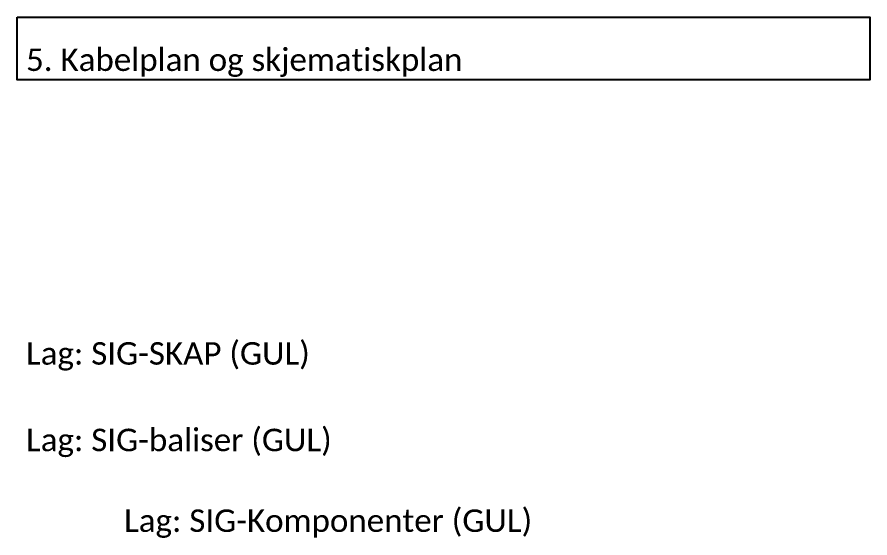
# Model space of a CAD drawing. Header units: millimetres. Extents: x -210 to 2500, y -2763 to 277.
# Drawn here: x -210 to -20, y -1067 to -951 of the extents above; entities that cross this region are included whole.
import ezdxf

# ---------------------------------------------------------------- set-up
doc = ezdxf.new("R2010")
doc.units = ezdxf.units.MM
doc.layers.add('RAMME', color=5, linetype='Continuous')
doc.layers.add('RAMME TEKST', color=7, linetype='Continuous')
doc.styles.add('Calibri', font='calibri.ttf')

msp = doc.modelspace()

# ---------------------------------------------------------------- linework, layer by layer
at = {"layer": 'RAMME'}
msp.add_lwpolyline([(-210, -951), (-20, -951), (-20, -965), (-210, -965)], close=True, dxfattribs=at)

# ---------------------------------------------------------------- texts
at = {"lineweight": -2, "insert": (-186.155, -1060.613), "char_height": 5, "width": 126.67505, "attachment_point": 1, "style": 'Calibri'}
msp.add_mtext('Lag: SIG-Komponenter (GUL)', dxfattribs=at)
at = {"layer": 'RAMME TEKST', "style": 'Calibri'}
for s, p in [('5. Kabelplan og skjematiskplan', (-208, -963)), ('Lag: SIG-SKAP (GUL)', (-208, -1028.376)), ('Lag: SIG-baliser (GUL)', (-208, -1047.642))]:
    msp.add_text(s, height=5, dxfattribs=at).set_placement(p)

doc.saveas('drawing.dxf')
